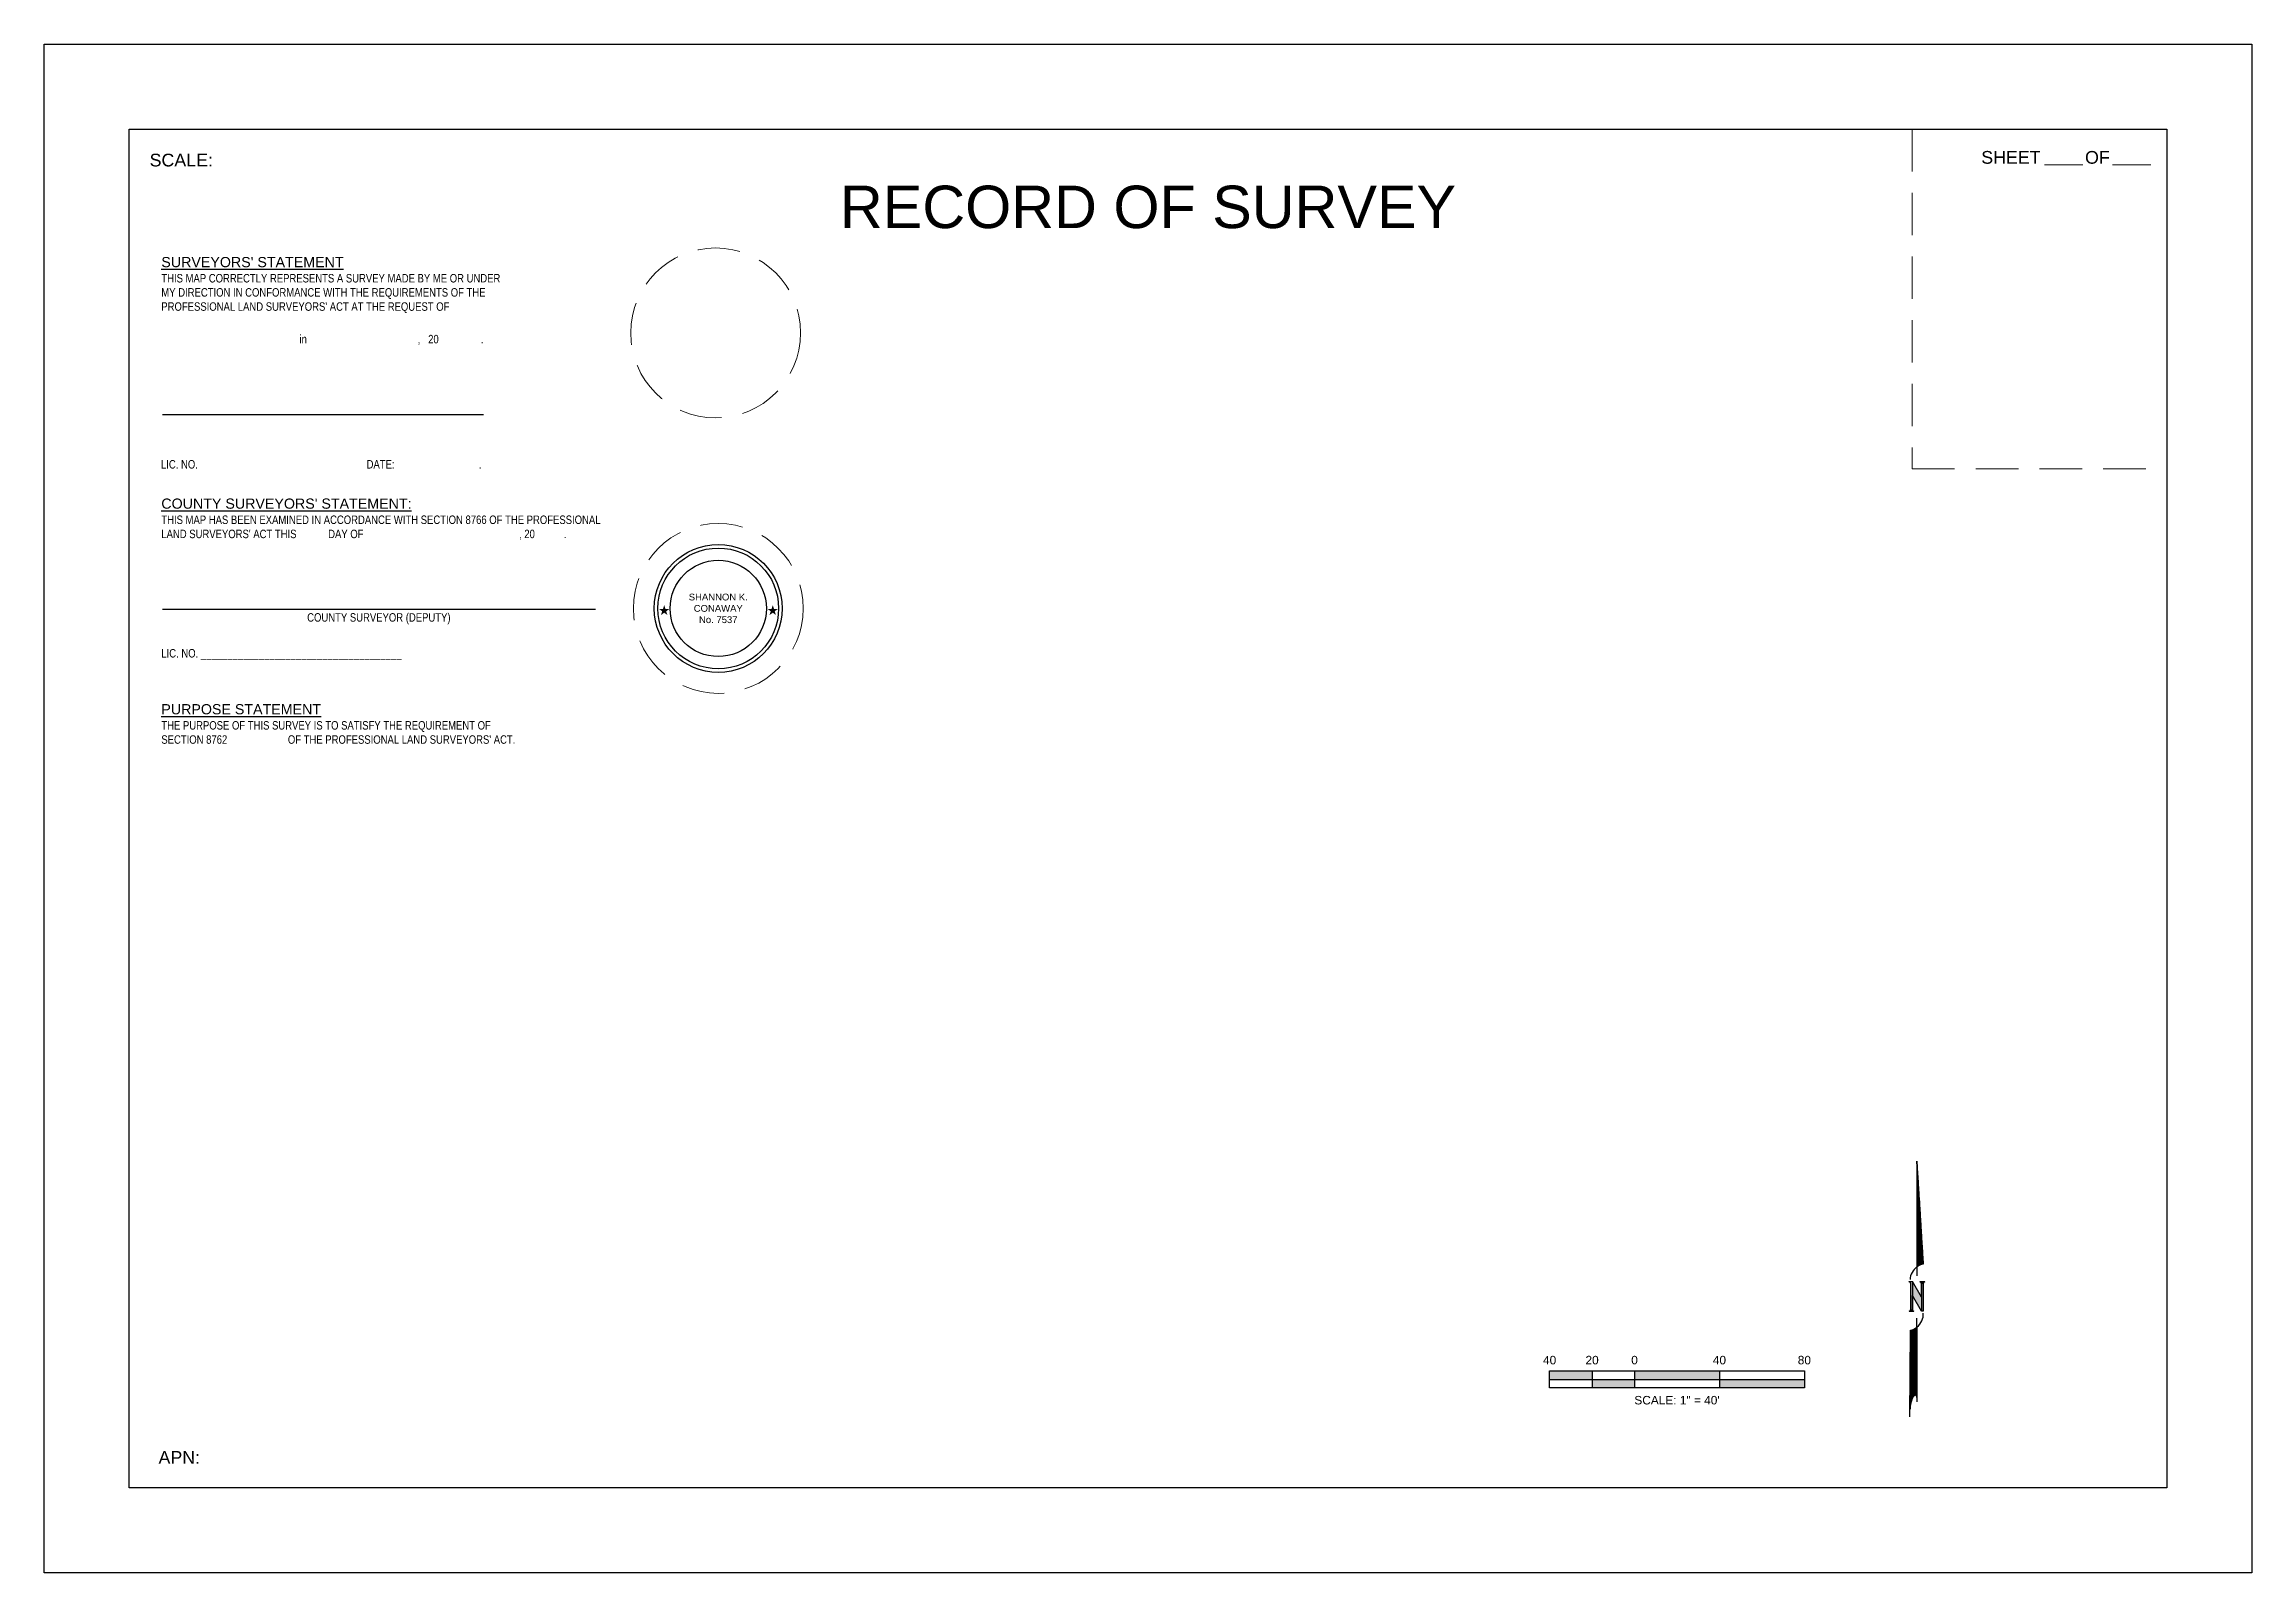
# Paper-space layout '18X26' of a CAD drawing. Header units: feet. Extents: x 0 to 26, y 0 to 18.
import ezdxf
from ezdxf.enums import TextEntityAlignment as Align

# ---------------------------------------------------------------- set-up
doc = ezdxf.new("R2010")
doc.units = ezdxf.units.FT
doc.header["$MEASUREMENT"] = 0
doc.linetypes.add('DASHED', pattern=[0.75, 0.5, -0.25])
doc.layers.get('0').update_dxf_attribs({"color": 253})
for name, color, linetype, lineweight in [('V-ANNO-NRTH-', 253, 'Continuous', 25), ('V-ANNO-SCAL-', 253, 'Continuous', 25), ('V-ANNO-STMP-', 253, 'Continuous', 25), ('V-ANNO-TTLB-TEXT-THN-', 253, 'Continuous', 25), ('V-DETL-ANNO-', 253, 'Continuous', 25)]:
    doc.layers.add(name, color=color, linetype=linetype, lineweight=lineweight)
doc.styles.add('NCS', font='arial.ttf', dxfattribs={"height": 0.1})
doc.styles.add('NCS1', font='arial.ttf', dxfattribs={"width": 0.8, "height": 0.09375})
doc.styles.add('NCS1-Anno', font='arial.ttf', dxfattribs={"width": 0.8, "height": 0.1})

# ---------------------------------------------------------------- blocks, each defined once
blk = doc.blocks.new('*U169')
at = {"color": 0}
for p, q in [((0.002, 1.593), (0.002, 0.35)), ((0.077, 0.382), (0.002, 1.593)), ((0.003, 1.556), (0.003, 0.35)), ((0.004, 1.537), (0.004, 0.351)), ((0.005, 1.519), (0.005, 0.352)), ((0.006, 1.5), (0.006, 0.353)), ((0.008, 1.482), (0.008, 0.354)), ((0.009, 1.463), (0.009, 0.354)), ((0.01, 1.444), (0.01, 0.355)), ((0.011, 1.426), (0.011, 0.356)), ((0.012, 1.407), (0.012, 0.357)), ((0.013, 1.388), (0.013, 0.357)), ((0.015, 1.37), (0.015, 0.358)), ((0.016, 1.351), (0.016, 0.359)), ((0.017, 1.333), (0.017, 0.359)), ((0.018, 1.314), (0.018, 0.36)), ((0.019, 1.295), (0.019, 0.361)), ((0.02, 1.277), (0.02, 0.361)), ((0.022, 1.258), (0.022, 0.362)), ((0.023, 1.239), (0.023, 0.363)), ((0.024, 1.221), (0.024, 0.363)), ((0.025, 1.202), (0.025, 0.364)), ((0.026, 1.183), (0.026, 0.364)), ((0.027, 1.165), (0.027, 0.365)), ((0.028, 1.146), (0.028, 0.366)), ((0.03, 1.128), (0.03, 0.366)), ((0.031, 1.109), (0.031, 0.367)), ((0.032, 1.09), (0.032, 0.367)), ((0.033, 1.072), (0.033, 0.368)), ((0.034, 1.053), (0.034, 0.368)), ((0.035, 1.034), (0.035, 0.369)), ((0.037, 1.016), (0.037, 0.369)), ((0.038, 0.997), (0.038, 0.37)), ((0.039, 0.979), (0.039, 0.37)), ((0.04, 0.96), (0.04, 0.371)), ((0.041, 0.941), (0.041, 0.371)), ((0.042, 0.923), (0.042, 0.372)), ((0.044, 0.904), (0.044, 0.372)), ((0.045, 0.885), (0.045, 0.373)), ((0.046, 0.867), (0.046, 0.373)), ((0.047, 0.848), (0.047, 0.374)), ((0.048, 0.829), (0.048, 0.374)), ((0.049, 0.811), (0.049, 0.375)), ((0.051, 0.792), (0.051, 0.375)), ((0.052, 0.774), (0.052, 0.375)), ((0.053, 0.755), (0.053, 0.376)), ((0.054, 0.736), (0.054, 0.376)), ((0.055, 0.718), (0.055, 0.377)), ((0.056, 0.699), (0.056, 0.377)), ((0.057, 0.68), (0.057, 0.377)), ((0.059, 0.662), (0.059, 0.378)), ((0.06, 0.643), (0.06, 0.378)), ((0.061, 0.625), (0.061, 0.378)), ((0.062, 0.606), (0.062, 0.379)), ((0.063, 0.587), (0.063, 0.379)), ((0.064, 0.569), (0.064, 0.379)), ((0.066, 0.55), (0.066, 0.38)), ((0.067, 0.531), (0.067, 0.38)), ((0.002, 0.35), (0.002, 0.244)), ((0.068, 0.513), (0.068, 0.38)), ((0.069, 0.494), (0.069, 0.381)), ((0.07, 0.475), (0.07, 0.381)), ((0.071, 0.457), (0.071, 0.381)), ((0.073, 0.438), (0.073, 0.381)), ((0.074, 0.42), (0.074, 0.382)), ((0.075, 0.401), (0.075, 0.382)), ((-0.091, 0.176), (-0.05, 0.176)), ((-0.088, 0.175), (-0.088, 0.176)), ((-0.086, 0.175), (-0.086, 0.176)), ((-0.085, 0.175), (-0.085, 0.176)), ((-0.084, 0.174), (-0.084, 0.176)), ((-0.083, 0.173), (-0.083, 0.176)), ((-0.082, 0.173), (-0.082, 0.176)), ((-0.081, 0.172), (-0.081, 0.176)), ((-0.079, 0.171), (-0.079, 0.176)), ((-0.078, 0.17), (-0.078, 0.176)), ((-0.077, 0.169), (-0.077, 0.176)), ((-0.076, 0.167), (-0.076, 0.176)), ((-0.075, 0.164), (-0.075, 0.176)), ((-0.074, 0.158), (-0.074, -0.155)), ((-0.05, 0.176), (-0.05, -0.155)), ((0.054, -0.008), (-0.05, 0.176)), ((0.054, -0.172), (-0.05, 0.011)), ((-0.05, -0.155), (-0.05, 0.011)), ((0.037, 0.176), (0.095, 0.176)), ((0.043, 0.174), (0.088, 0.174)), ((0.045, 0.173), (0.086, 0.173)), ((0.047, 0.172), (0.084, 0.172)), ((0.048, 0.171), (0.083, 0.171)), ((0.05, 0.17), (0.082, 0.17)), ((0.051, 0.169), (0.081, 0.169)), ((0.051, 0.167), (0.08, 0.167)), ((0.052, 0.166), (0.079, 0.166)), ((0.053, 0.165), (0.079, 0.165)), ((0.053, 0.164), (0.078, 0.164)), ((0.053, 0.163), (0.078, 0.163)), ((0.054, 0.162), (0.078, 0.162)), ((0.054, 0.16), (0.077, 0.16)), ((0.054, 0.159), (0.077, 0.159)), ((0.054, -0.008), (0.054, 0.159)), ((0.054, 0.158), (0.054, -0.172)), ((0.077, 0.158), (0.077, -0.172)), ((-0.091, -0.172), (-0.033, -0.172)), ((-0.085, -0.171), (-0.039, -0.171)), ((-0.082, -0.17), (-0.042, -0.17)), ((-0.081, -0.169), (-0.043, -0.169)), ((-0.079, -0.167), (-0.045, -0.167)), ((-0.078, -0.166), (-0.046, -0.166)), ((-0.077, -0.165), (-0.047, -0.165)), ((-0.076, -0.163), (-0.048, -0.163)), ((-0.076, -0.164), (-0.048, -0.164)), ((-0.075, -0.16), (-0.049, -0.16)), ((-0.075, -0.162), (-0.049, -0.162)), ((-0.074, -0.156), (-0.05, -0.156)), ((-0.074, -0.157), (-0.05, -0.157)), ((-0.074, -0.158), (-0.05, -0.158)), ((-0.074, -0.159), (-0.05, -0.159)), ((0.002, -0.36), (0.002, -0.256)), ((0.077, -0.172), (0.054, -0.172)), ((-0.082, -1.418), (-0.075, -0.397)), ((-0.076, -0.469), (-0.076, -1.28)), ((-0.075, -0.397), (-0.075, -1.27)), ((-0.074, -0.397), (-0.074, -1.264)), ((-0.072, -0.396), (-0.072, -1.26)), ((-0.071, -0.396), (-0.071, -1.256)), ((-0.07, -0.396), (-0.07, -1.253)), ((-0.069, -0.396), (-0.069, -1.249)), ((-0.068, -0.395), (-0.068, -1.244)), ((-0.067, -0.395), (-0.067, -1.24)), ((-0.065, -0.395), (-0.065, -1.236)), ((-0.064, -0.394), (-0.064, -1.231)), ((-0.063, -0.394), (-0.063, -1.227)), ((-0.062, -0.394), (-0.062, -1.223)), ((-0.061, -0.393), (-0.061, -1.22)), ((-0.06, -0.393), (-0.06, -1.216)), ((-0.059, -0.392), (-0.059, -1.213)), ((-0.057, -0.392), (-0.057, -1.21)), ((-0.056, -0.392), (-0.056, -1.206)), ((-0.055, -0.391), (-0.055, -1.203)), ((-0.054, -0.391), (-0.054, -1.2)), ((-0.053, -0.39), (-0.053, -1.198)), ((-0.052, -0.39), (-0.052, -1.195)), ((-0.05, -0.389), (-0.05, -1.193)), ((-0.049, -0.389), (-0.049, -1.19)), ((-0.048, -0.389), (-0.048, -1.188)), ((-0.047, -0.388), (-0.047, -1.186)), ((-0.046, -0.388), (-0.046, -1.184)), ((-0.045, -0.387), (-0.045, -1.182)), ((-0.043, -0.387), (-0.043, -1.18)), ((-0.042, -0.386), (-0.042, -1.178)), ((-0.041, -0.386), (-0.041, -1.176)), ((-0.04, -0.385), (-0.04, -1.175)), ((-0.039, -0.385), (-0.039, -1.174)), ((-0.038, -0.384), (-0.038, -1.173)), ((-0.036, -0.384), (-0.036, -1.171)), ((-0.035, -0.383), (-0.035, -1.17)), ((-0.034, -0.382), (-0.034, -1.17)), ((-0.033, -0.382), (-0.033, -1.169)), ((-0.032, -0.381), (-0.032, -1.168)), ((-0.031, -0.381), (-0.031, -1.167)), ((-0.03, -0.38), (-0.03, -1.166)), ((-0.028, -0.38), (-0.028, -1.166)), ((-0.027, -0.379), (-0.027, -1.165)), ((-0.026, -0.378), (-0.026, -1.165)), ((-0.025, -0.378), (-0.025, -1.164)), ((-0.024, -0.377), (-0.024, -1.164)), ((-0.023, -0.376), (-0.023, -1.163)), ((-0.021, -0.376), (-0.021, -1.163)), ((-0.02, -0.375), (-0.02, -1.163)), ((-0.019, -0.374), (-0.019, -1.163)), ((-0.018, -0.374), (-0.018, -1.163)), ((-0.017, -0.373), (-0.017, -1.162)), ((-0.016, -0.372), (-0.016, -1.162)), ((-0.014, -0.371), (-0.014, -1.162)), ((-0.013, -0.371), (-0.013, -1.163)), ((-0.012, -0.37), (-0.012, -1.163)), ((-0.011, -0.369), (-0.011, -1.164)), ((-0.01, -0.368), (-0.01, -1.164)), ((-0.009, -0.368), (-0.009, -1.165)), ((-0.007, -0.367), (-0.007, -1.167)), ((-0.006, -0.366), (-0.006, -1.168)), ((-0.005, -0.365), (-0.005, -1.17)), ((-0.004, -0.364), (-0.004, -1.171)), ((-0.003, -0.363), (-0.003, -1.173)), ((-0.002, -0.363), (-0.002, -1.175)), ((-0.001, -0.362), (-0.001, -1.178)), ((0.001, -0.361), (0.001, -1.181)), ((0.002, -0.36), (0.002, -1.239)), ((0.002, -0.487), (0.002, -0.497)), ((-0.077, -0.652), (-0.077, -1.287)), ((-0.079, -1.019), (-0.079, -1.308)), ((-0.078, -0.836), (-0.078, -1.297))]:
    blk.add_line(p, q, dxfattribs=at)
blk.add_lwpolyline([(0.002, -1.188, 0.059141), (0, -1.18, 0.065436), (-0.003, -1.173, 0.041771), (-0.008, -1.166, 0.090044), (-0.011, -1.163, 0.138293), (-0.016, -1.162, 0.075359), (-0.025, -1.164, 0.083197), (-0.036, -1.171, 0.08096), (-0.044, -1.18, 0.039884), (-0.054, -1.2, 0.028173), (-0.064, -1.23, 0.006564), (-0.073, -1.263, 0.026227), (-0.074, -1.272, 0.007382), (-0.075, -1.276, 0.00096), (-0.078, -1.306, 0.011269), (-0.08, -1.328, 0.007475)], format="xyb", dxfattribs=at)
for centre, radius, start, end in [((0.115, 0.192), 0.194, 125.797, 177.8), ((0.115, 0.192), 0.194, 101.3132, 125.797), ((-0.091, 0.158), 0.0174, 0, 90), ((0.037, 0.158), 0.0174, 3.8226, 90), ((0.095, 0.158), 0.0174, 90, 180), ((-0.091, -0.155), 0.0174, 270, 0), ((-0.033, -0.155), 0.0174, 180, 270), ((-0.121, -0.204), 0.198, 308.2798, 2.924), ((-0.121, -0.204), 0.198, 283.2828, 308.2798)]:
    blk.add_arc(centre, radius, start, end, dxfattribs=at)
for points in [[(-0.074, -0.155), (-0.05, -0.155), (-0.074, 0.176), (-0.05, 0.176)], [(0.054, -0.172), (-0.05, 0.011), (0.054, -0.008), (-0.05, 0.176)], [(0.054, -0.172), (0.077, -0.172), (0.054, 0.158), (0.077, 0.158)]]:
    blk.add_solid(points, dxfattribs=at)
blk = doc.blocks.new('*U175')
for p, q in [((-1.5, 0), (-1.5, 0.2)), ((-1.5, 0.2), (1.5, 0.2)), ((-1.5, 0.1), (1.5, 0.1)), ((1.5, 0), (-1.5, 0)), ((-1, 0.2), (-1, 0)), ((-0.5, 0.2), (-0.5, 0)), ((0.5, 0.2), (0.5, 0)), ((1.5, 0.2), (1.5, 0))]:
    blk.add_line(p, q)
for points in [[(-1.5, 0.2), (-1, 0.2), (-1.5, 0.1), (-1, 0.1)], [(-1, 0.1), (-0.5, 0.1), (-1, 0), (-0.5, 0)], [(-0.5, 0.2), (0.5, 0.2), (-0.5, 0.1), (0.5, 0.1)], [(0.5, 0.1), (1.5, 0.1), (0.5, 0), (1.5, 0)]]:
    blk.add_solid(points)
at = {"style": 'NCS1'}
for s, p in [('40', (-1.5, 0.248)), ('20', (-1, 0.248)), ('0', (-0.5, 0.248)), ('40', (0.5, 0.248)), ('80', (1.5, 0.248))]:
    blk.add_text(s, height=0.1, dxfattribs=at).set_placement(p, align=Align.BOTTOM_CENTER)
blk.add_text('SCALE: 1" = 40\'', height=0.1, dxfattribs=at).set_placement((0, -0.094), align=Align.TOP_CENTER)
blk = doc.blocks.new('*U200')
for points in [[(-0.637, 0.039), (-0.651, -0.006), (-0.699, -0.006), (-0.66, -0.034), (-0.675, -0.078), (-0.637, -0.051), (-0.599, -0.078), (-0.613, -0.034), (-0.575, -0.006), (-0.622, -0.006)], [(0.642, 0.039), (0.627, -0.006), (0.58, -0.006), (0.618, -0.034), (0.604, -0.078), (0.642, -0.051), (0.68, -0.078), (0.665, -0.034), (0.703, -0.006), (0.656, -0.006)]]:
    blk.add_hatch(color=1).paths.add_polyline_path(points)
at = {"color": 2}
blk.add_circle((0, 0), 0.753, dxfattribs=at)
at = {"color": 1}
blk.add_circle((0, 0), 0.711, dxfattribs=at)
at = {"color": 2, "linetype": 'Continuous'}
blk.add_circle((0, 0), 0.567, dxfattribs=at)
at = {"color": 1, "insert": (0, 0), "char_height": 0.08, "width": 1.05, "attachment_point": 5, "style": 'NCS'}
blk.add_mtext('SHANNON K. CONAWAY\\PNo. 7537 ', dxfattribs=at)

psp = doc.layouts.new('18X26')

# ---------------------------------------------------------------- linework, layer by layer
for points in [[(0, 18), (26, 18), (26, 0), (0, 0)], [(1, 17), (25, 17), (25, 1), (1, 1)]]:
    psp.add_lwpolyline(points, close=True)
at = {"layer": 'V-ANNO-TTLB-TEXT-THN-', "linetype": 'DASHED', "lineweight": 0}
for p, q in [((22, 17), (22, 13)), ((22, 13), (25, 13))]:
    psp.add_line(p, q, dxfattribs=at)
at = {"layer": 'V-ANNO-TTLB-TEXT-THN-', "linetype": 'Continuous', "lineweight": 0}
for p, q in [((23.559, 16.581), (24.009, 16.581)), ((24.359, 16.581), (24.809, 16.581))]:
    psp.add_line(p, q, dxfattribs=at)
at = {"layer": 'V-ANNO-TTLB-TEXT-THN-', "linetype": 'DASHED', "lineweight": 0}
for centre in [(7.908, 14.6), (7.939, 11.356)]:
    psp.add_circle(centre, 1, dxfattribs=at)
at = {"layer": 'V-DETL-ANNO-', "linetype": 'Continuous'}
for p, q in [((1.392, 13.64), (5.175, 13.64)), ((1.392, 11.346), (6.492, 11.346))]:
    psp.add_line(p, q, dxfattribs=at)

# ---------------------------------------------------------------- block references
at = {"layer": 'V-ANNO-NRTH-'}
psp.add_blockref('*U169', (22.054, 3.253), dxfattribs=at)
at = {"layer": 'V-ANNO-SCAL-'}
psp.add_blockref('*U175', (19.23, 2.177), dxfattribs=at)
at = {"layer": 'V-ANNO-STMP-', "xscale": 0.9999979999998985, "yscale": 0.9999979999998985, "zscale": 0.9999979999998985}
psp.add_blockref('*U200', (7.939, 11.356), dxfattribs=at)

# ---------------------------------------------------------------- texts
at = {"layer": 'V-ANNO-TTLB-TEXT-THN-', "linetype": 'Continuous', "lineweight": 13, "style": 'NCS1-Anno'}
for s, p in [('SCALE:', (1.242, 16.635)), ('APN:', (1.347, 1.359))]:
    psp.add_text(s, height=0.15, dxfattribs=at).set_placement(p, align=Align.MIDDLE_LEFT)
psp.add_text('SHEET         OF', height=0.15, dxfattribs=at).set_placement((23.57, 16.667), align=Align.MIDDLE_CENTER)
at = {"layer": 'V-ANNO-TTLB-TEXT-THN-', "linetype": 'Continuous', "lineweight": 30, "style": 'NCS1-Anno'}
psp.add_text('RECORD OF SURVEY', height=0.5, dxfattribs=at).set_placement((13, 16.084), align=Align.MIDDLE_CENTER)
at = {"layer": 'V-DETL-ANNO-', "linetype": 'Continuous', "style": 'NCS1'}
for s, insert, char_height, width, attachment_point in [("{\\H1.2x;\\W1;\\L\\C2;SURVEYORS' STATEMENT\\P}THIS MAP CORRECTLY REPRESENTS A SURVEY MADE BY ME OR UNDER\\PMY DIRECTION IN CONFORMANCE WITH THE REQUIREMENTS OF THE\\PPROFESSIONAL LAND SURVEYORS' ACT AT THE REQUEST OF", (1.38, 15.494), 0.1, 6.73, 1), ('{\\L                                                   } in {\\L                                         },   20{\\L                }.', (1.393, 14.577), 0.1, 6.73, 1), ('LIC. NO. {\\L                                                              } DATE: {\\L                               }.', (1.376, 13.103), 0.1, 6.73, 1), ("{\\W1;\\L\\C2;COUNTY SURVEYORS' STATEMENT:\\P\\H0.83333x;\\W0.8;\\l\\C256;THIS MAP HAS BEEN EXAMINED IN ACCORDANCE WITH SECTION 8766 OF THE PROFESSIONAL\\PLAND SURVEYORS' ACT THIS\\L            \\lDAY OF\\L                                                           \\l, 20\\L           \\l.}", (1.38, 12.65), 0.12, 6.73, 1), ('COUNTY SURVEYOR (DEPUTY)', (3.942, 11.3), 0.1, 1.95686, 2), ('LIC. NO. ______________________________________', (1.38, 10.878), 0.1, 6.73, 1), ("{\\H1.2x;\\W1;\\L\\C2;PURPOSE STATEMENT\\C256;\\P}THE PURPOSE OF THIS SURVEY IS TO SATISFY THE REQUIREMENT OF\\PSECTION 8762{\\L                       }OF THE PROFESSIONAL LAND SURVEYORS' ACT.", (1.38, 10.229), 0.1, 6.73, 1)]:
    psp.add_mtext(s, dxfattribs=dict(at, insert=insert, char_height=char_height, width=width, attachment_point=attachment_point))

doc.saveas('drawing.dxf')
